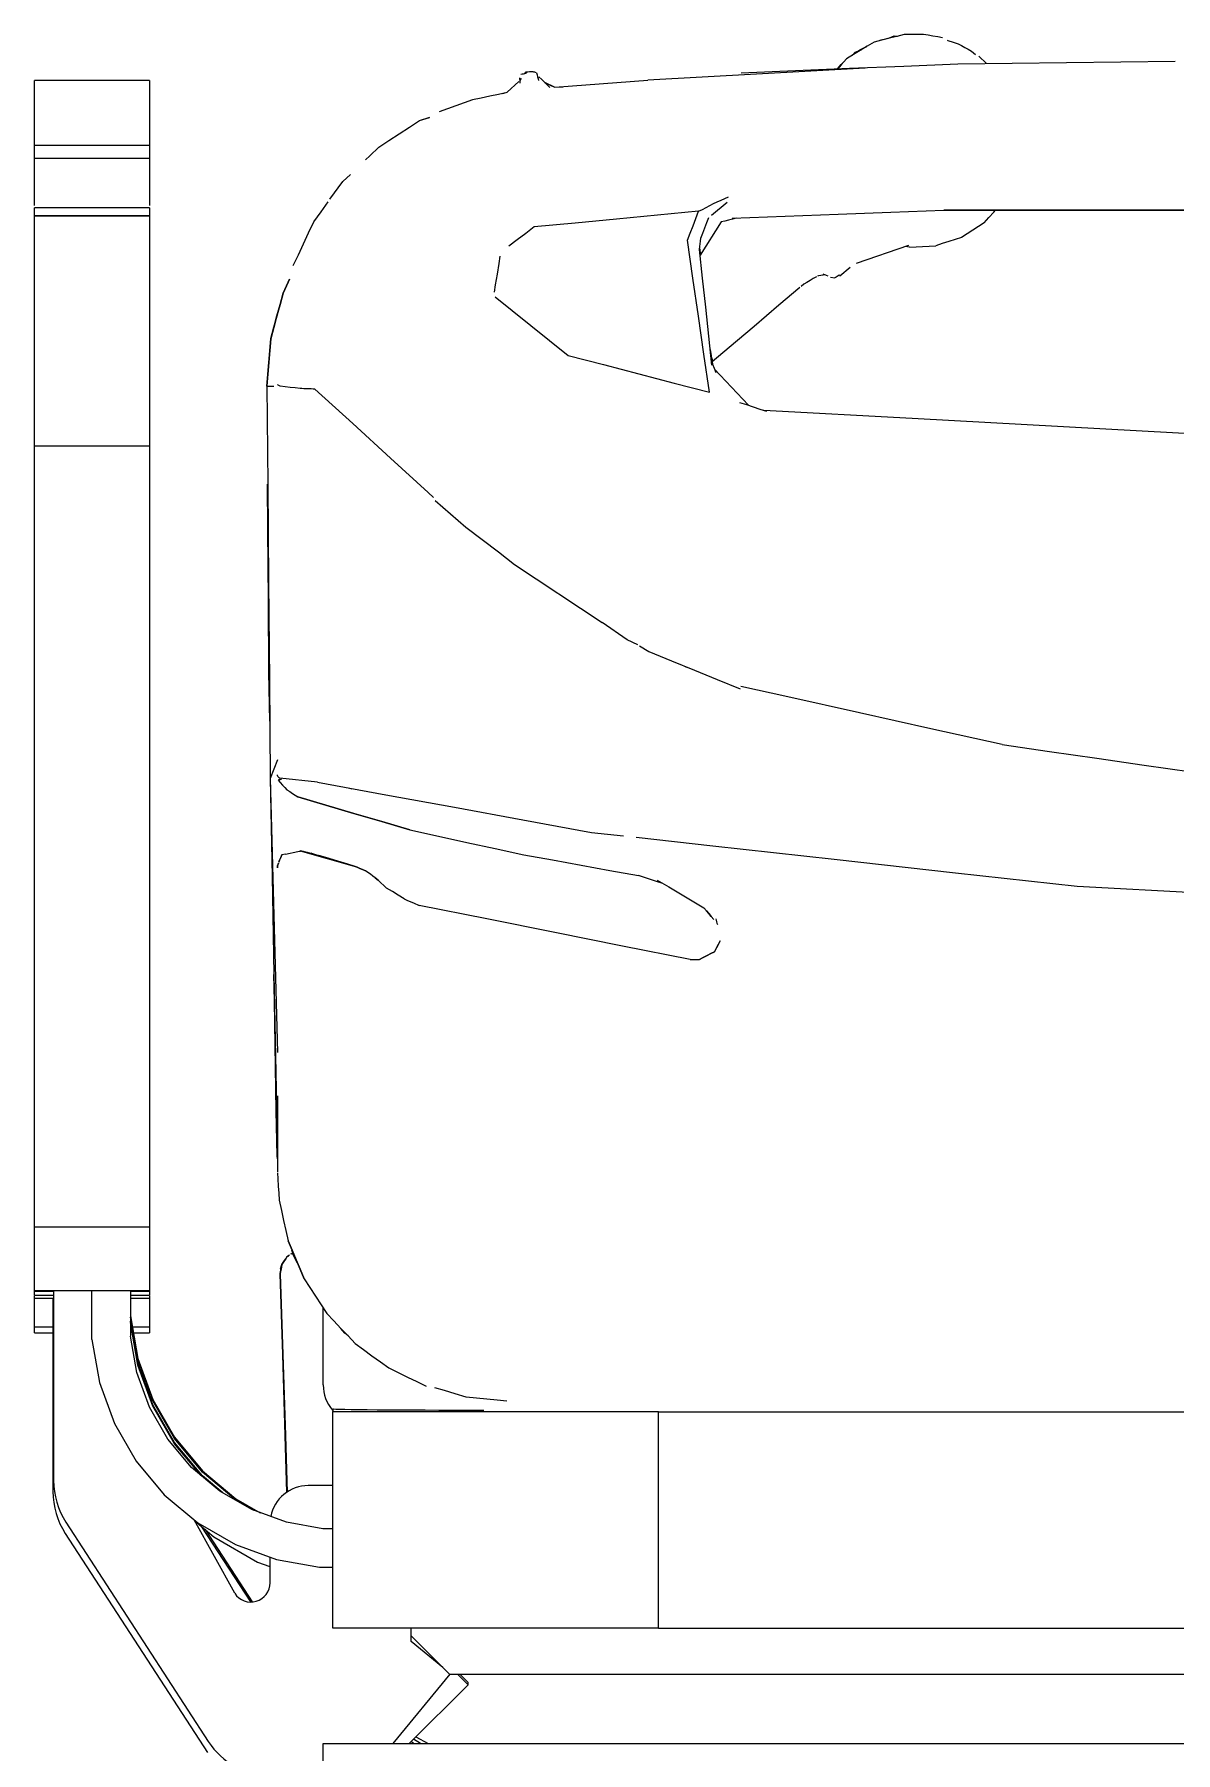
# Model space of a CAD drawing. Extents: x 3552052 to 4102982, y -707811 to -630695.
# Drawn here: x 3665697 to 3666106, y -699746 to -699130 of the extents above; entities that cross this region are included whole.
import ezdxf

# ---------------------------------------------------------------- set-up
doc = ezdxf.new("R2010")
doc.units = 0
doc.header["$LTSCALE"] = 6
doc.header["$MEASUREMENT"] = 0
doc.layers.add('EQP', color=6, linetype='CONTINUOUS', lineweight=0)

msp = doc.modelspace()

# ---------------------------------------------------------------- linework, layer by layer
at = {"layer": 'EQP'}
for p, q in [((3666002.91, -699131.67), (3666005.14, -699130.74)), ((3666005.14, -699130.74), (3666006.44, -699130.78)), ((3665990.12, -699137.75), (3665991.16, -699136.58)), ((3665991.16, -699136.58), (3665993.59, -699135.56)), ((3665992.39, -699136.06), (3665992.8, -699135.74)), ((3666000.37, -699132.2), (3666000.06, -699132.38)), ((3666002.18, -699131.85), (3666000.37, -699132.2)), ((3666032.84, -699136.13), (3666034.36, -699137.37)), ((3665872.63, -699144.29), (3665873.13, -699143.57)), ((3665994.76, -699142.3), (3665916.83, -699146.53)), ((3665984.82, -699142.49), (3665986.12, -699140.92)), ((3665986.12, -699140.92), (3665986.67, -699140.5)), ((3666035.57, -699137.98), (3666038.25, -699140.57)), ((3665738.05, -699146.68), (3665696.8, -699146.68)), ((3665696.8, -699146.82), (3665696.8, -699146.68)), ((3665696.8, -699154.3), (3665696.8, -699146.82)), ((3665738.05, -699146.68), (3665738.05, -699146.82)), ((3665738.05, -699146.82), (3665738.05, -699154.3)), ((3665866.33, -699150.86), (3665870.58, -699147.07)), ((3665870.99, -699146.71), (3665871.52, -699145.92)), ((3665879.72, -699147.34), (3665883.42, -699149.07)), ((3665883.42, -699149.07), (3665916.83, -699146.53)), ((3665883.42, -699149.07), (3665886.32, -699148.92)), ((3665696.8, -699170.09), (3665696.8, -699154.3)), ((3665738.05, -699154.3), (3665738.05, -699170.09)), ((3665864.75, -699151.38), (3665866.33, -699150.86)), ((3665834.95, -699161.09), (3665838.65, -699159.88)), ((3665834.95, -699161.09), (3665838.54, -699159.95)), ((3665738.05, -699169.99), (3665696.8, -699169.99)), ((3665696.8, -699174.51), (3665696.8, -699170.09)), ((3665696.8, -699191.47), (3665696.8, -699174.51)), ((3665696.8, -699174.51), (3665738.05, -699174.51)), ((3665738.05, -699170.09), (3665738.05, -699174.51)), ((3665738.05, -699174.51), (3665738.05, -699191.47)), ((3665810.14, -699180.37), (3665807.4, -699182.93)), ((3665802.73, -699189.19), (3665807.4, -699182.93)), ((3665738.05, -699192.32), (3665696.8, -699192.32)), ((3665696.8, -699195.26), (3665696.8, -699192.32)), ((3665738.05, -699192.32), (3665738.05, -699195.26)), ((3665945.29, -699190.41), (3665939.69, -699195.05)), ((3665738.05, -699195.26), (3665696.8, -699195.26)), ((3665696.8, -699277.73), (3665696.8, -699195.26)), ((3665696.8, -699195.26), (3665738.05, -699195.26)), ((3665738.05, -699195.26), (3665738.05, -699277.73)), ((3665943.06, -699197.42), (3665935.58, -699209.28)), ((3665935.47, -699207.01), (3665935.57, -699209.13)), ((3666010.25, -699205.81), (3665991.55, -699212.36)), ((3666010.6, -699206.42), (3666009.2, -699206.17)), ((3665981.48, -699216.88), (3665979.65, -699216.1)), ((3665982.33, -699217.2), (3665983.88, -699217.5)), ((3665985.68, -699216.72), (3665989.32, -699213.67)), ((3665972.75, -699219.73), (3665971.79, -699220.55)), ((3665781.62, -699239.25), (3665781.62, -699239.27)), ((3665939.15, -699243.08), (3665939.97, -699248.37)), ((3665940.08, -699247.18), (3665939.78, -699247.13)), ((3665940.69, -699250.21), (3665952.86, -699263.12)), ((3665696.8, -699557.68), (3665696.8, -699277.73)), ((3665696.8, -699277.73), (3665738.05, -699277.73)), ((3665738.05, -699277.73), (3665738.05, -699557.68)), ((3665909.35, -699347.23), (3665900.45, -699341.01)), ((3665913.26, -699349.04), (3665909.35, -699347.23)), ((3665913.78, -699349.36), (3665917.13, -699351.46)), ((3665781.23, -699376.39), (3665780.93, -699358.76)), ((3665930.31, -699356.89), (3665930.67, -699356.97)), ((3665783.95, -699390.26), (3665781.41, -699396.91)), ((3665783.95, -699395.95), (3665783.95, -699395.61)), ((3665781.41, -699396.91), (3665783.95, -699495.17)), ((3665798.31, -699398.27), (3665784.81, -699396.87)), ((3665809.83, -699400.38), (3665810.61, -699400.65)), ((3665896.58, -699416.24), (3665908.05, -699417.51)), ((3665786.82, -699424.11), (3665785.55, -699424.35)), ((3665786.82, -699424.11), (3665791.3, -699423.05)), ((3665792.71, -699423.01), (3665792.16, -699422.87)), ((3665792.16, -699422.87), (3665811.53, -699428.33)), ((3665792.71, -699423.02), (3665793.19, -699423.01)), ((3665796.2, -699423.7), (3665795.85, -699423.86)), ((3665802.14, -699425.46), (3665802.08, -699425.46)), ((3665802.14, -699425.46), (3665802.08, -699425.5)), ((3665802.14, -699425.46), (3665804.32, -699426.17)), ((3665784.35, -699427.24), (3665783.95, -699428.2)), ((3665783.95, -699428.2), (3665784.35, -699427.24)), ((3665783.95, -699428.56), (3665783.95, -699428.91)), ((3665783.95, -699428.91), (3665783.95, -699428.56)), ((3665783.37, -699502.37), (3665783.55, -699516.12)), ((3665783.66, -699517.16), (3665783.55, -699516.12)), ((3665696.8, -699580.44), (3665696.8, -699557.68)), ((3665696.8, -699557.68), (3665738.05, -699557.68)), ((3665738.05, -699557.68), (3665738.05, -699580.44)), ((3665788.28, -699567.86), (3665787.39, -699568.45)), ((3665787.39, -699568.45), (3665788.05, -699568.01)), ((3665789.52, -699567.2), (3665788.62, -699567.44)), ((3665789.52, -699567.23), (3665788.62, -699567.44)), ((3665789.47, -699567.06), (3665789.05, -699567.34)), ((3665789.05, -699567.34), (3665789.38, -699567.12)), ((3665789.74, -699567.97), (3665789.19, -699566.06)), ((3665791.17, -699570.72), (3665789.74, -699567.97)), ((3665785.12, -699572.68), (3665785.6, -699571.12)), ((3665696.8, -699580.74), (3665696.8, -699580.41)), ((3665696.8, -699580.44), (3665738.05, -699580.44)), ((3665696.8, -699582), (3665696.8, -699580.74)), ((3665696.8, -699580.74), (3665703.7, -699580.74)), ((3665703.7, -699580.41), (3665703.7, -699648.6)), ((3665717.47, -699598.07), (3665717.47, -699580.41)), ((3665731.22, -699580.41), (3665731.22, -699596.87)), ((3665731.22, -699580.74), (3665738.05, -699580.74)), ((3665738.05, -699580.41), (3665738.05, -699580.74)), ((3665738.05, -699580.74), (3665738.05, -699582)), ((3665696.8, -699582.19), (3665703.7, -699582.19)), ((3665696.8, -699583.2), (3665696.8, -699582.32)), ((3665696.8, -699593.51), (3665696.8, -699583.15)), ((3665696.8, -699583.2), (3665703.7, -699583.2)), ((3665703.45, -699583.15), (3665703.45, -699652.58)), ((3665731.22, -699582.19), (3665738.05, -699582.19)), ((3665731.22, -699583.2), (3665738.05, -699583.2)), ((3665738.05, -699582.32), (3665738.05, -699583.2)), ((3665738.05, -699583.15), (3665738.05, -699593.51)), ((3665800.38, -699614.33), (3665800.38, -699586.77)), ((3665731.22, -699589.62), (3665733.91, -699604.87)), ((3665733.91, -699605.35), (3665731.22, -699590.1)), ((3665733.91, -699606.75), (3665731.22, -699591.5)), ((3665733.91, -699607.23), (3665731.22, -699591.98)), ((3665696.8, -699595.65), (3665696.8, -699593.51)), ((3665696.8, -699593.51), (3665703.45, -699593.51)), ((3665696.8, -699595.65), (3665703.45, -699595.65)), ((3665717.47, -699598.07), (3665720.19, -699613.47)), ((3665733.52, -699609.9), (3665731.22, -699596.87)), ((3665731.91, -699593.51), (3665738.05, -699593.51)), ((3665732.29, -699595.65), (3665738.05, -699595.65)), ((3665738.05, -699593.51), (3665738.05, -699595.65)), ((3665808.11, -699595.76), (3665806.74, -699594.09)), ((3665809.31, -699596.72), (3665808.11, -699595.76)), ((3665733.91, -699604.87), (3665739.26, -699619.57)), ((3665733.91, -699605.35), (3665733.91, -699604.87)), ((3665739.26, -699620.05), (3665733.91, -699605.35)), ((3665738.05, -699622.33), (3665733.52, -699609.9)), ((3665733.91, -699607.23), (3665733.91, -699606.75)), ((3665739.26, -699621.45), (3665733.91, -699606.75)), ((3665739.26, -699621.93), (3665733.91, -699607.23)), ((3665821.3, -699606.4), (3665820.89, -699606.07)), ((3665720.19, -699613.47), (3665725.54, -699628.17)), ((3665744.66, -699633.79), (3665738.05, -699622.33)), ((3665739.26, -699619.57), (3665747.08, -699633.11)), ((3665739.26, -699620.05), (3665739.26, -699619.57)), ((3665747.08, -699633.59), (3665739.26, -699620.05)), ((3665739.26, -699621.93), (3665739.26, -699621.45)), ((3665747.08, -699634.99), (3665739.26, -699621.45)), ((3665747.08, -699635.47), (3665739.26, -699621.93)), ((3665803.84, -699622.89), (3665803.84, -699623.82)), ((3665803.84, -699623.82), (3665920.58, -699623.82)), ((3665803.84, -699701.53), (3665803.84, -699623.82)), ((3665920.58, -699623.82), (3665920.58, -699623.94)), ((3665920.58, -699623.94), (3666579.89, -699623.94)), ((3665920.58, -699701.65), (3665920.58, -699623.94)), ((3665725.54, -699628.17), (3665733.36, -699641.71)), ((3665753.17, -699643.93), (3665744.66, -699633.79)), ((3665747.08, -699633.11), (3665757.13, -699645.09)), ((3665747.08, -699633.59), (3665747.08, -699633.11)), ((3665757.13, -699645.57), (3665747.08, -699633.59)), ((3665747.08, -699635.47), (3665747.08, -699634.99)), ((3665757.13, -699646.97), (3665747.08, -699634.99)), ((3665756.59, -699646.8), (3665747.08, -699635.47)), ((3665733.36, -699641.71), (3665743.41, -699653.69)), ((3665763.31, -699652.44), (3665753.17, -699643.93)), ((3665757.13, -699645.09), (3665769.11, -699655.14)), ((3665757.13, -699645.57), (3665757.13, -699645.09)), ((3665769.11, -699655.62), (3665757.13, -699645.57)), ((3665764.4, -699653.07), (3665757.13, -699646.97)), ((3665743.41, -699653.69), (3665755.39, -699663.74)), ((3665774.77, -699659.05), (3665763.31, -699652.44)), ((3665803.84, -699650.45), (3665795.05, -699650.45)), ((3665769.11, -699655.14), (3665777.79, -699660.15)), ((3665769.11, -699655.62), (3665769.11, -699655.14)), ((3665775.54, -699659.33), (3665769.11, -699655.62)), ((3665787.2, -699663.58), (3665774.77, -699659.05)), ((3665708.13, -699663.58), (3665759.18, -699742.19)), ((3665768.66, -699689.04), (3665754.11, -699662.67)), ((3665754.31, -699663.03), (3665761.2, -699668.81)), ((3665755.39, -699663.74), (3665768.93, -699671.56)), ((3665774.4, -699692.15), (3665756.9, -699665.2)), ((3665758.09, -699666.2), (3665774.93, -699692.12)), ((3665800.23, -699665.88), (3665787.2, -699663.58)), ((3665803.84, -699665.88), (3665800.23, -699665.88)), ((3665707.89, -699667.56), (3665758.94, -699746.16)), ((3665761.2, -699668.81), (3665776.82, -699677.83)), ((3665768.93, -699671.56), (3665783.63, -699676.91)), ((3665776.82, -699677.83), (3665781.3, -699679.46)), ((3665781.3, -699676.06), (3665781.3, -699685.3)), ((3665783.63, -699676.91), (3665799.03, -699679.63)), ((3665799.03, -699679.63), (3665803.84, -699679.63)), ((3665920.58, -699701.53), (3665803.84, -699701.53)), ((3665831.95, -699704.26), (3665831.95, -699701.53)), ((3665831.95, -699704.26), (3665845.7, -699718.01)), ((3665831.95, -699706.32), (3665831.95, -699704.26)), ((3666579.89, -699701.65), (3665920.58, -699701.65)), ((3665843.32, -699715.63), (3665831.95, -699706.32)), ((3665825.51, -699742.88), (3665845.87, -699718)), ((3665831.24, -699742.88), (3665852.32, -699721.81)), ((3665845.7, -699718.01), (3666647.89, -699718.01)), ((3665852.32, -699721.81), (3665848.52, -699718.01)), ((3665849.36, -699718.01), (3665852.32, -699720.97)), ((3665852.32, -699721.81), (3665852.32, -699720.97)), ((3665833.6, -699740.52), (3665838.08, -699742.88)), ((3665800.38, -699742.88), (3666685.8, -699742.88)), ((3665800.38, -699830.43), (3665800.38, -699742.88)), ((3665832.81, -699742.88), (3665831.95, -699742.17)), ((3665835.23, -699742.88), (3665832.82, -699741.3))]:
    msp.add_line(p, q, dxfattribs=at)
at = {"layer": 'EQP', "flags": 128}
for points in [[(3666008.74, -699130.2), (3666006.05, -699130.88), (3666003.35, -699131.56), (3666000.65, -699132.24), (3665997.96, -699132.91)], [(3666015.7, -699130.16), (3666013.96, -699130.17), (3666012.22, -699130.18), (3666010.48, -699130.19), (3666008.74, -699130.2)], [(3666022.44, -699131.36), (3666020.76, -699131.06), (3666019.07, -699130.76), (3666017.38, -699130.46), (3666015.7, -699130.16)], [(3665997.96, -699132.91), (3665995.48, -699134.42), (3665993, -699135.92), (3665990.53, -699137.42), (3665988.05, -699138.92)], [(3665992.8, -699135.74), (3665994.05, -699135.1), (3665995.29, -699134.46)], [(3666024.1, -699132.2), (3666024.4, -699132.3), (3666026.25, -699132.92), (3666028.09, -699133.53)], [(3666028.09, -699133.53), (3666029.28, -699134.18), (3666030.47, -699134.83), (3666031.65, -699135.48), (3666032.84, -699136.13)], [(3665873.13, -699143.57), (3665873.76, -699143.55), (3665874.4, -699143.53), (3665875.03, -699143.52), (3665875.67, -699143.5)], [(3665873.13, -699143.57), (3665873.13, -699143.68), (3665873.13, -699143.8), (3665873.13, -699143.91), (3665873.13, -699144.03)], [(3665873.13, -699144.03), (3665873.13, -699143.91), (3665873.13, -699143.8), (3665873.13, -699143.68), (3665873.13, -699143.57)], [(3665876.88, -699143.95), (3665876.58, -699143.86), (3665876.28, -699143.76), (3665875.97, -699143.67), (3665875.67, -699143.58)], [(3665950.33, -699143.93), (3665969.74, -699143.12), (3665989.15, -699142.31), (3666008.56, -699141.5), (3666027.97, -699140.7)], [(3665988.05, -699138.92), (3665986.15, -699141.08), (3665984.92, -699142.49)], [(3666027.97, -699140.7), (3666047.45, -699140.45), (3666066.93, -699140.21), (3666086.41, -699139.97), (3666105.89, -699139.73)], [(3665870.97, -699147.66), (3665870.97, -699147.19), (3665870.97, -699146.73), (3665870.96, -699146.26), (3665870.96, -699145.79)], [(3665873.13, -699144.2), (3665872.67, -699144.29), (3665872.22, -699144.38), (3665871.77, -699144.47), (3665871.31, -699144.56)], [(3665876.88, -699143.94), (3665877.07, -699144.66), (3665877.27, -699145.38), (3665877.46, -699146.1), (3665877.61, -699146.67)], [(3665881.67, -699149.25), (3665880.69, -699148.28), (3665879.72, -699147.31), (3665878.74, -699146.35), (3665877.77, -699145.38)], [(3665879.77, -699147.37), (3665881.01, -699147.96), (3665882.26, -699148.55), (3665883.5, -699149.14)], [(3665883.42, -699149.07), (3665883.44, -699149.08), (3665883.46, -699149.1), (3665883.48, -699149.12), (3665883.5, -699149.14)], [(3665883.5, -699149.14), (3665883.48, -699149.12), (3665883.46, -699149.1), (3665883.44, -699149.08), (3665883.42, -699149.07)], [(3665853.87, -699153.67), (3665850.89, -699154.72), (3665847.92, -699155.78), (3665844.95, -699156.83), (3665841.97, -699157.89)], [(3665866.33, -699151.04), (3665863.21, -699151.7), (3665860.1, -699152.36), (3665856.98, -699153.01), (3665853.87, -699153.67)], [(3665820.28, -699170.65), (3665823.94, -699168.26), (3665827.61, -699165.87), (3665831.28, -699163.48), (3665834.95, -699161.09)], [(3665815.59, -699175.12), (3665817.06, -699173.72), (3665820.28, -699170.65)], [(3665797.03, -699197.36), (3665799.62, -699193.75), (3665802.17, -699190.2)], [(3665935.03, -699193.58), (3665936.36, -699192.89), (3665937.69, -699192.2), (3665939.03, -699191.52), (3665940.36, -699190.83)], [(3665940.36, -699190.83), (3665941.71, -699190.22), (3665943.07, -699189.61), (3665944.43, -699188.99), (3665945.78, -699188.38)], [(3665789.67, -699213.03), (3665791.47, -699209.21), (3665793.32, -699205.26), (3665795.17, -699201.31), (3665797.03, -699197.36)], [(3665935.03, -699193.58), (3665920.27, -699194.98), (3665905.52, -699196.39), (3665890.77, -699197.79), (3665876.02, -699199.19)], [(3665931.03, -699203.97), (3665932.03, -699201.37), (3665933.03, -699198.77), (3665934.03, -699196.18), (3665935.03, -699193.58)], [(3665935.76, -699203.23), (3665936.51, -699201.37), (3665937.25, -699199.51), (3665938, -699197.65), (3665938.74, -699195.79)], [(3665948.51, -699196.07), (3665947.14, -699196.41), (3665945.78, -699196.74), (3665944.42, -699197.08), (3665943.06, -699197.42)], [(3665947.06, -699196.02), (3665966.04, -699195.33), (3665985.02, -699194.63), (3666004, -699193.93), (3666022.98, -699193.24)], [(3666466.53, -699193.24), (3666355.64, -699193.24), (3666244.75, -699193.24), (3666133.87, -699193.24), (3666022.98, -699193.24)], [(3666022.98, -699193.24), (3666133.87, -699193.24), (3666244.75, -699193.24), (3666355.64, -699193.24), (3666466.53, -699193.24)], [(3666037.41, -699197.77), (3666035.4, -699199.06), (3666033.38, -699200.35), (3666031.36, -699201.64), (3666029.35, -699202.94)], [(3666037.41, -699197.77), (3666039.14, -699195.85), (3666040.87, -699193.93), (3666041.51, -699193.23)], [(3665876.02, -699199.19), (3665873.01, -699201.51), (3665869.99, -699203.82), (3665866.98, -699206.13)], [(3665938.9, -699258.49), (3665936.93, -699244.86), (3665934.96, -699231.23), (3665933, -699217.6), (3665931.03, -699203.97)], [(3665935.37, -699207.24), (3665935.47, -699206.24), (3665935.56, -699205.24), (3665935.66, -699204.24), (3665935.76, -699203.23)], [(3666029.35, -699202.94), (3666027.04, -699203.68), (3666024.72, -699204.43), (3666022.41, -699205.17), (3666020.1, -699205.92)], [(3665863.78, -699209.65), (3665863.35, -699212.29), (3665862.72, -699216.14), (3665862.09, -699219.99), (3665861.66, -699222.63)], [(3665939.74, -699248.71), (3665938.65, -699238.34), (3665937.55, -699227.98), (3665936.46, -699217.61), (3665935.37, -699207.24)], [(3666010.6, -699206.42), (3666012.98, -699206.29), (3666015.35, -699206.17), (3666017.73, -699206.04), (3666020.1, -699205.92)], [(3665977.27, -699217.05), (3665976.14, -699217.72), (3665975.01, -699218.39), (3665973.88, -699219.06), (3665972.75, -699219.73)], [(3665980.48, -699216.39), (3665979.64, -699216.52), (3665978.81, -699216.65), (3665977.98, -699216.78), (3665977.64, -699216.83)], [(3665985.42, -699216.54), (3665985.09, -699216.75), (3665984.69, -699217), (3665984.29, -699217.25), (3665983.88, -699217.5)], [(3665985.43, -699216.41), (3665985.49, -699216.49), (3665985.56, -699216.57), (3665985.62, -699216.64), (3665985.68, -699216.72)], [(3665781.62, -699239.25), (3665782.72, -699235.16), (3665783.82, -699231.07), (3665784.92, -699226.98), (3665786.02, -699222.89)], [(3665786, -699222.95), (3665784.9, -699227.03), (3665783.81, -699231.11), (3665782.71, -699235.19), (3665781.62, -699239.27)], [(3665781.62, -699239.27), (3665782.71, -699235.19), (3665783.81, -699231.11), (3665784.9, -699227.03), (3665786, -699222.95)], [(3665788.35, -699217.96), (3665787.84, -699219.03), (3665786.02, -699222.89)], [(3665786.02, -699222.89), (3665787.84, -699219.03), (3665788.35, -699217.96)], [(3665971.3, -699220.96), (3665963.82, -699227.29), (3665954.89, -699234.86), (3665945.95, -699242.42), (3665939.85, -699247.58)], [(3665862.03, -699224.3), (3665868.16, -699229.19), (3665874.86, -699234.55), (3665881.56, -699239.9), (3665888.26, -699245.26)], [(3665780.17, -699256.28), (3665780.53, -699252.02), (3665780.89, -699247.76), (3665781.26, -699243.51), (3665781.62, -699239.25)], [(3665780.17, -699256.28), (3665780.53, -699252.03), (3665780.89, -699247.77), (3665781.25, -699243.52), (3665781.62, -699239.27)], [(3665781.62, -699239.27), (3665781.25, -699243.52), (3665780.89, -699247.77), (3665780.53, -699252.03), (3665780.17, -699256.28)], [(3665888.26, -699245.26), (3665900.92, -699248.56), (3665913.58, -699251.87), (3665926.24, -699255.18), (3665938.9, -699258.49)], [(3665940.08, -699247.18), (3665939.87, -699246.47), (3665939.66, -699245.76), (3665939.46, -699245.08)], [(3665939.97, -699248.37), (3665940.55, -699249.86), (3665941.17, -699251.43)], [(3665780.17, -699256.28), (3665780.48, -699291.43), (3665780.79, -699326.59), (3665781.1, -699361.75), (3665781.41, -699396.91)], [(3665780.17, -699256.28), (3665780.23, -699256.28), (3665780.29, -699256.28), (3665780.36, -699256.28), (3665780.42, -699256.28)], [(3665780.42, -699256.28), (3665780.97, -699256.27), (3665781.53, -699256.27), (3665782.08, -699256.27), (3665782.63, -699256.27)], [(3665784.93, -699256.28), (3665784.68, -699256.14), (3665784.44, -699256), (3665784.19, -699255.87), (3665783.95, -699255.73)], [(3665792.1, -699257.13), (3665790.31, -699256.92), (3665788.51, -699256.71), (3665786.72, -699256.49), (3665784.93, -699256.28)], [(3665794.68, -699257.25), (3665794.04, -699257.22), (3665793.39, -699257.19), (3665792.75, -699257.16), (3665792.1, -699257.13)], [(3665797.44, -699257.33), (3665796.75, -699257.31), (3665796.06, -699257.29), (3665795.37, -699257.27), (3665794.68, -699257.25)], [(3665839.98, -699296.22), (3665838.04, -699294.45), (3665824.51, -699282.08), (3665810.97, -699269.7), (3665797.44, -699257.33)], [(3665949.74, -699262.08), (3665952.14, -699262.88), (3665954.54, -699263.67), (3665956.94, -699264.47), (3665959.34, -699265.27)], [(3666152.58, -699275.69), (3666120.17, -699273.9), (3666065.88, -699270.89), (3666011.6, -699267.89), (3665958.37, -699264.95)], [(3665780.93, -699358.76), (3665780.74, -699333.14), (3665780.55, -699307.52), (3665780.43, -699291.43)], [(3665840.52, -699297.27), (3665843.28, -699299.66), (3665846.05, -699302.05), (3665848.81, -699304.44), (3665851.58, -699306.83)], [(3665851.58, -699306.83), (3665857.39, -699311.28), (3665863.21, -699315.73), (3665869.02, -699320.18), (3665900.45, -699341.01)], [(3665917.13, -699351.46), (3665925.32, -699354.8), (3665933.5, -699358.13), (3665941.69, -699361.46), (3665949.87, -699364.79)], [(3666043.86, -699384.78), (3666018.26, -699379.09), (3665992.66, -699373.4), (3665967.06, -699367.71), (3665950.13, -699363.95)], [(3666043.86, -699384.78), (3666060.83, -699387.22), (3666077.8, -699389.66), (3666094.78, -699392.1), (3666111.75, -699394.54)], [(3665783.95, -699395.95), (3665784.16, -699396.18), (3665784.38, -699396.41), (3665784.59, -699396.64), (3665784.81, -699396.87)], [(3665781.41, -699396.91), (3665782.07, -699432.06), (3665782.73, -699467.22), (3665783.38, -699502.37), (3665783.95, -699532.33)], [(3665785.46, -699397.26), (3665785.14, -699397.33), (3665784.82, -699397.39), (3665784.5, -699397.45), (3665784.18, -699397.52)], [(3665784.18, -699397.52), (3665784.98, -699398.39), (3665785.79, -699399.27), (3665786.6, -699400.15), (3665787.4, -699401.02)], [(3665787.4, -699401.02), (3665788.39, -699401.64), (3665789.37, -699402.26), (3665790.35, -699402.87), (3665791.34, -699403.49)], [(3665798.31, -699398.27), (3665822.88, -699402.76), (3665847.45, -699407.25), (3665872.01, -699411.75), (3665896.58, -699416.24)], [(3665831.47, -699415.37), (3665821.44, -699412.4), (3665811.4, -699409.43), (3665801.37, -699406.46), (3665791.34, -699403.49)], [(3665791.34, -699403.49), (3665801.37, -699406.46), (3665811.4, -699409.43), (3665821.44, -699412.4), (3665831.47, -699415.37)], [(3665831.47, -699415.37), (3665841.68, -699417.6), (3665851.88, -699419.83), (3665862.09, -699422.06), (3665872.3, -699424.28)], [(3665912.59, -699418.01), (3665940.12, -699421.06), (3665983.66, -699425.88), (3666027.2, -699430.7), (3666070.74, -699435.52)], [(3665785.55, -699424.35), (3665785.15, -699425.31), (3665784.75, -699426.27), (3665784.46, -699426.96)], [(3665784.46, -699426.96), (3665784.75, -699426.27), (3665785.15, -699425.31), (3665785.55, -699424.35)], [(3665791.3, -699423.05), (3665791.77, -699423.04), (3665792.24, -699423.03)], [(3665802.14, -699425.46), (3665799.64, -699424.81), (3665797.15, -699424.16), (3665794.65, -699423.51), (3665792.73, -699423.02)], [(3665793.19, -699423.01), (3665793.94, -699423.18), (3665794.69, -699423.36), (3665795.44, -699423.53), (3665796.2, -699423.7)], [(3665796.2, -699423.7), (3665797.68, -699424.14), (3665799.17, -699424.58), (3665800.65, -699425.02), (3665802.14, -699425.46)], [(3665811.53, -699428.33), (3665809.18, -699427.61), (3665806.83, -699426.89), (3665804.48, -699426.17), (3665802.14, -699425.46)], [(3665872.3, -699424.28), (3665882.57, -699426.14), (3665892.85, -699428), (3665903.13, -699429.87), (3665913.41, -699431.73)], [(3665783.95, -699428.91), (3665783.95, -699428.73), (3665783.95, -699428.56), (3665783.95, -699428.38), (3665783.95, -699428.2)], [(3665783.95, -699428.2), (3665783.95, -699428.38), (3665783.95, -699428.56), (3665783.95, -699428.73), (3665783.95, -699428.91)], [(3665811.53, -699428.33), (3665812.53, -699428.74), (3665813.53, -699429.16), (3665814.53, -699429.58), (3665815.53, -699430)], [(3665815.53, -699430), (3665814.53, -699429.58), (3665813.53, -699429.16), (3665812.53, -699428.74), (3665811.53, -699428.33)], [(3665819.05, -699432.52), (3665818.17, -699431.89), (3665817.29, -699431.26), (3665816.41, -699430.63), (3665815.53, -699430)], [(3665819.05, -699432.52), (3665820.07, -699433.44), (3665821.1, -699434.36), (3665822.12, -699435.28), (3665823.14, -699436.2)], [(3665823.14, -699436.2), (3665822.12, -699435.28), (3665821.1, -699434.36), (3665820.07, -699433.44), (3665819.05, -699432.52)], [(3665922.15, -699434.54), (3665919.96, -699433.84), (3665916.68, -699432.78), (3665913.41, -699431.73)], [(3665829.41, -699440.08), (3665829.41, -699440.08), (3665827.32, -699438.79), (3665825.23, -699437.49), (3665823.14, -699436.2)], [(3665920.17, -699433.36), (3665924.36, -699435.83), (3665928.54, -699438.31), (3665932.73, -699440.78), (3665936.91, -699443.25)], [(3666070.74, -699435.52), (3666115.18, -699437.92), (3666159.62, -699440.32), (3666204.06, -699442.72), (3666248.5, -699445.12)], [(3665829.41, -699440.08), (3665830.67, -699440.63), (3665832.72, -699441.53), (3665834.76, -699442.43)], [(3665932.04, -699461.87), (3665907.72, -699457.01), (3665883.4, -699452.15), (3665859.08, -699447.29), (3665834.76, -699442.43)], [(3665940.47, -699447.53), (3665939.58, -699446.46), (3665938.69, -699445.39), (3665937.8, -699444.32), (3665936.91, -699443.25)], [(3665936.91, -699443.25), (3665937.8, -699444.32), (3665938.69, -699445.39), (3665939.58, -699446.46), (3665940.47, -699447.53)], [(3665941.14, -699447.26), (3665941.3, -699447.77), (3665941.45, -699448.28), (3665941.6, -699448.79), (3665941.76, -699449.3)], [(3665942.77, -699455.14), (3665942.12, -699456.36), (3665941.41, -699457.69), (3665940.71, -699459.02)], [(3665940.71, -699459.02), (3665941.41, -699457.69), (3665942.12, -699456.36), (3665942.77, -699455.14)], [(3665932.04, -699461.87), (3665932.88, -699461.86), (3665933.71, -699461.84), (3665934.54, -699461.82), (3665935.37, -699461.81)], [(3665940.71, -699459.02), (3665939.38, -699459.71), (3665938.04, -699460.41), (3665936.7, -699461.11), (3665935.37, -699461.81)], [(3665935.37, -699461.81), (3665936.7, -699461.11), (3665938.04, -699460.41), (3665939.38, -699459.71), (3665940.71, -699459.02)], [(3665783.55, -699516.12), (3665782.9, -699476.78), (3665782.74, -699467.23)], [(3665783.95, -699510.7), (3665783.95, -699537.96)], [(3665783.95, -699533.28), (3665783.92, -699532.17), (3665783.8, -699526.82), (3665783.68, -699521.47), (3665783.55, -699516.12)], [(3665783.97, -699538.35), (3665784.11, -699540.51), (3665784.26, -699543.05), (3665784.42, -699545.59), (3665784.58, -699548.14)], [(3665784.58, -699548.14), (3665785.38, -699551.77), (3665786.18, -699555.4), (3665786.98, -699559.03), (3665787.78, -699562.66)], [(3665787.39, -699568.45), (3665786.94, -699569.12), (3665786.49, -699569.78), (3665786.05, -699570.45), (3665785.6, -699571.12)], [(3665785.6, -699571.12), (3665786.05, -699570.45), (3665786.49, -699569.78), (3665786.94, -699569.12), (3665787.39, -699568.45)], [(3665787.78, -699562.66), (3665789.21, -699566.06), (3665790.64, -699569.46), (3665792.07, -699572.86), (3665793.51, -699576.26)], [(3665793.51, -699576.26), (3665792.07, -699572.86), (3665790.64, -699569.46), (3665789.21, -699566.06), (3665787.78, -699562.66)], [(3665785.6, -699571.12), (3665785.44, -699571.97), (3665785.28, -699572.81), (3665785.13, -699573.66), (3665784.97, -699574.51)], [(3665784.97, -699574.51), (3665785.13, -699573.66), (3665785.28, -699572.81), (3665785.44, -699571.97), (3665785.6, -699571.12)], [(3665785.12, -699572.68), (3665785.09, -699573.14), (3665785.05, -699573.59), (3665785.01, -699574.05), (3665784.97, -699574.51)], [(3665784.97, -699574.51), (3665785.85, -699603.47), (3665786.73, -699632.42), (3665787.36, -699652.92)], [(3665787.36, -699652.92), (3665786.73, -699632.42), (3665785.85, -699603.47), (3665784.97, -699574.51)], [(3665787.36, -699652.92), (3665786.73, -699632.42), (3665785.85, -699603.47), (3665784.97, -699574.51)], [(3665784.97, -699574.51), (3665785.91, -699603.46), (3665786.86, -699632.42), (3665787.52, -699652.79)], [(3665785.6, -699571.12), (3665785.48, -699571.51), (3665785.36, -699571.9), (3665785.24, -699572.29), (3665785.12, -699572.68)], [(3665793.51, -699576.26), (3665795.54, -699579.38), (3665797.58, -699582.49), (3665799.62, -699585.6), (3665801.65, -699588.72)], [(3665801.65, -699588.72), (3665804.2, -699591.4), (3665806.76, -699594.09), (3665809.31, -699596.77), (3665811.86, -699599.46)], [(3665811.86, -699599.46), (3665814.87, -699601.66), (3665817.88, -699603.86), (3665820.89, -699606.06), (3665823.9, -699608.26)], [(3665823.9, -699608.26), (3665827.24, -699609.89), (3665830.58, -699611.51), (3665833.92, -699613.13), (3665837.27, -699614.75)], [(3665851.63, -699618.77), (3665847.74, -699617.58), (3665843.85, -699616.39), (3665840.41, -699615.34)], [(3665866.29, -699620.16), (3665862.74, -699619.82), (3665859.04, -699619.47), (3665855.33, -699619.12), (3665851.63, -699618.77)]]:
    msp.add_lwpolyline(points, dxfattribs=at)
at = {"layer": 'EQP'}
for centre, radius, start, end in [((3665814.13, -699614.33), 13.75, 180, 221.12152), ((3665731.2, -699648.6), 27.5, 180, 213), ((3665795.05, -699664.2), 13.75, 90, 168.86251), ((3665774.43, -699685.3), 6.88, 213, 0), ((3665782.25, -699727.21), 27.5, 213, 241)]:
    msp.add_arc(centre, radius, start, end, dxfattribs=at)
for centre, major_axis, ratio, start_param, end_param in [((3665858.01, -699622.89), (-54.17, 0), 0.008727, 0, 1.570796), ((3665730.95, -699652.58), (27.5, 0), 0.999962, 3.141593, 3.717551)]:
    msp.add_ellipse(centre, major_axis=major_axis, ratio=ratio, start_param=start_param, end_param=end_param, dxfattribs=at)

doc.saveas('drawing.dxf')
